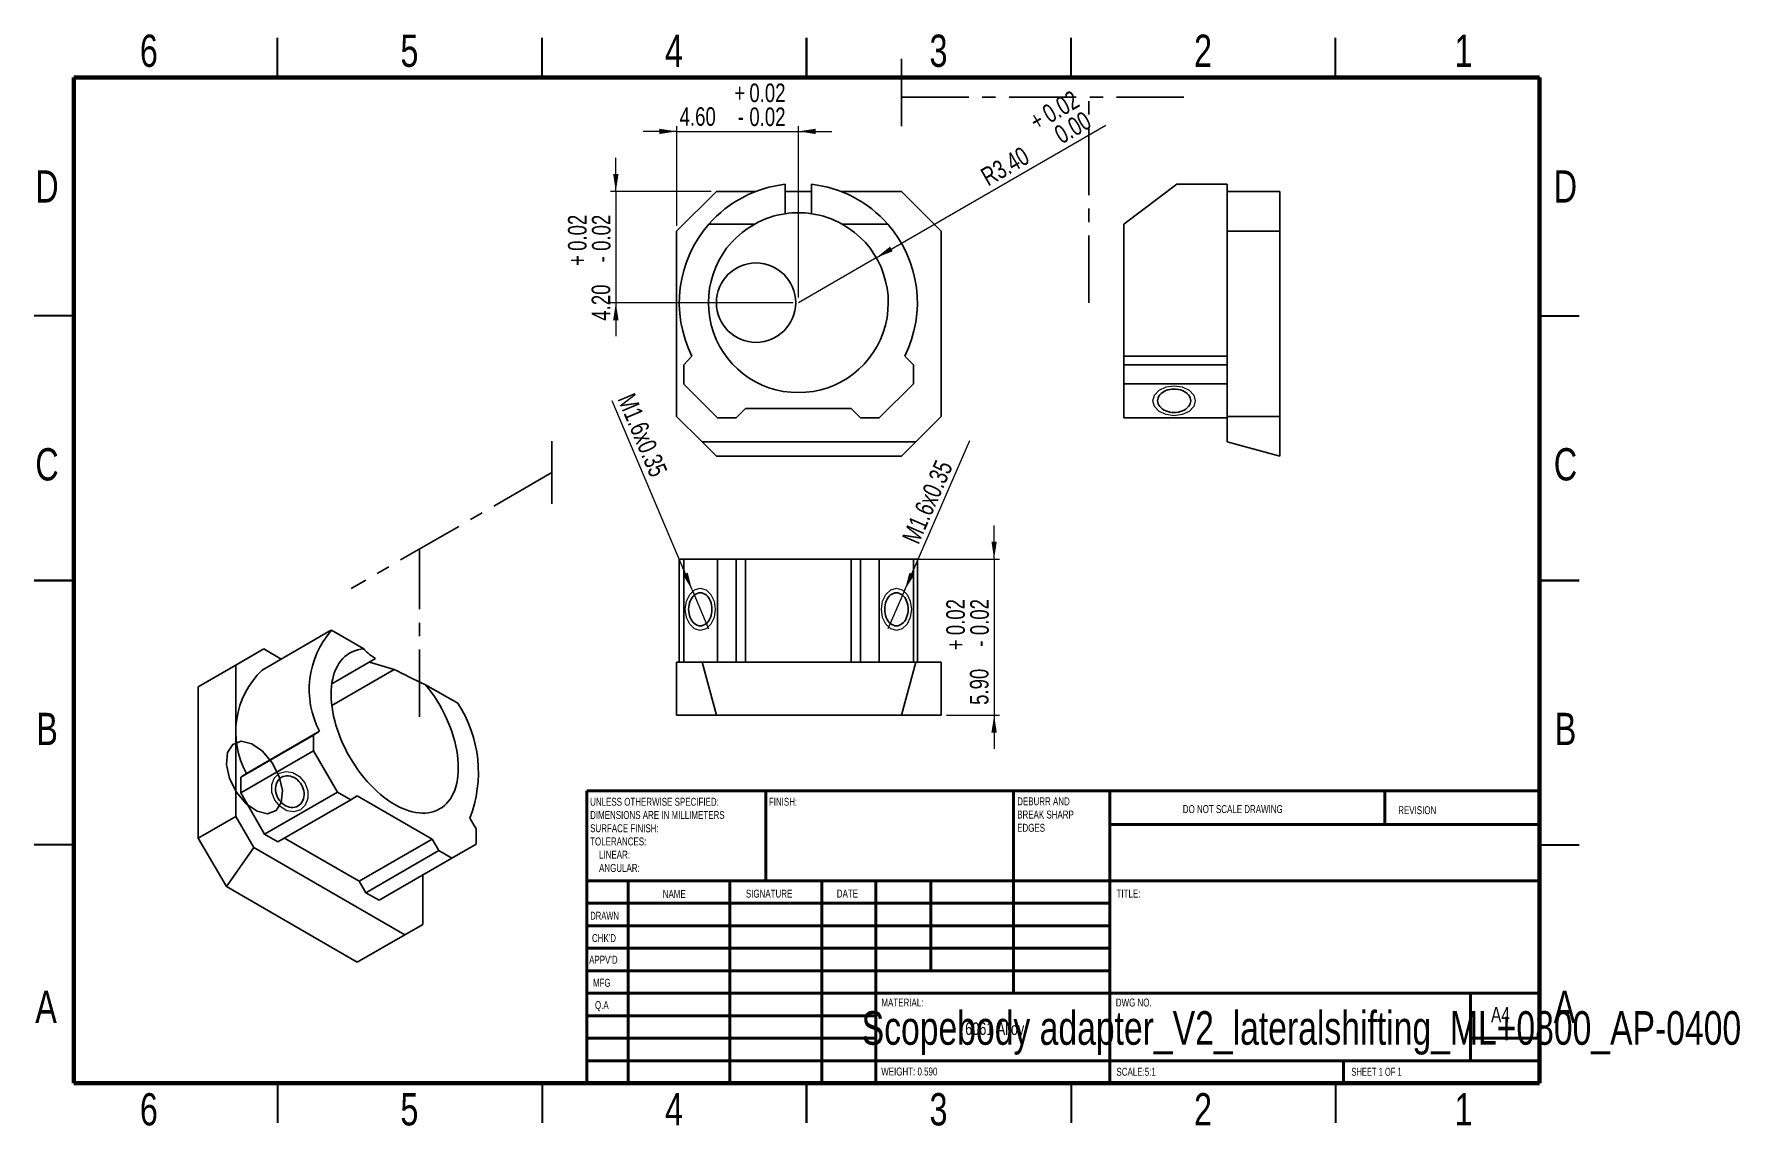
# Model space of a CAD drawing. Header units: millimetres. Extents: x 2 to 325, y 2 to 208.
import ezdxf

# ---------------------------------------------------------------- set-up
doc = ezdxf.new("R2010")
doc.units = ezdxf.units.MM
doc.linetypes.add('CENTERX2', pattern=[20.32, 12.7, -2.54, 2.54, -2.54])
doc.styles.add('SLDTEXTSTYLE0', font='TXT', dxfattribs={"width": 0.75})
doc.styles.add('SLDTEXTSTYLE1', font='TXT', dxfattribs={"width": 0.686449})
doc.styles.add('SLDTEXTSTYLE2', font='TXT', dxfattribs={"width": 0.6875})
doc.dimstyles.new('SLDDIMSTYLE0', dxfattribs={"dimtxt": 3.5, "dimasz": 3.302, "dimexe": 0, "dimexo": 0.0625, "dimgap": 0.875, "dimtad": 1, "dimlfac": 0.2, "dimrnd": 1e-09, "dimzin": 4, "dimdsep": 46, "dimtxsty": 'SLDTEXTSTYLE0', "dimsah": 1, "dimcen": 0.09, "dimadec": 0, "dimazin": 1, "dimtol": 1, "dimtp": 0.02, "dimtm": 0.02, "dimtfac": 1, "dimtmove": 0, "dimatfit": 0, "dimfxl": 0, "dimfrac": 2, "dimtolj": 1, "dimarcsym": 0})
doc.dimstyles.new('SLDDIMSTYLE1', dxfattribs={"dimtxt": 3.5, "dimasz": 3.302, "dimexe": 0, "dimexo": 0.0625, "dimgap": 0.875, "dimtad": 1, "dimlfac": 0.2, "dimrnd": 1e-09, "dimzin": 4, "dimdsep": 46, "dimtxsty": 'SLDTEXTSTYLE0', "dimsah": 1, "dimcen": 0, "dimadec": 0, "dimazin": 1, "dimtol": 1, "dimtp": 0.02, "dimtfac": 1, "dimtofl": 0, "dimtmove": 0, "dimatfit": 3, "dimfxl": 0, "dimfrac": 2, "dimtolj": 1, "dimtzin": 0, "dimarcsym": 0})
doc.dimstyles.new('SLDDIMSTYLE2', dxfattribs={"dimtxt": 3.5, "dimasz": 3.302, "dimexe": 0, "dimexo": 0.0625, "dimgap": 0.875, "dimtad": 1, "dimlfac": 0.2, "dimrnd": 1e-09, "dimzin": 12, "dimdsep": 46, "dimtxsty": 'SLDTEXTSTYLE0', "dimblk1": 'NONE', "dimsah": 1, "dimcen": 0, "dimadec": 0, "dimazin": 3, "dimtfac": 1, "dimtmove": 0, "dimatfit": 3, "dimldrblk": 'NONE', "dimfxl": 0, "dimfrac": 2, "dimtolj": 1, "dimtzin": 12, "dimarcsym": 0})

# ---------------------------------------------------------------- blocks, each defined once
blk = doc.blocks.new('SW_NOTE_0')
at = {"color": 0, "linetype": 'Continuous', "lineweight": 0, "char_height": 1.5, "attachment_point": 1, "style": 'SLDTEXTSTYLE0'}
for s, insert in [('UNLESS OTHERWISE SPECIFIED:', (0, 1.93)), ('SURFACE FINISH:', (0, -3.07)), ('DIMENSIONS ARE IN MILLIMETERS', (0, -0.57)), ('TOLERANCES:', (0, -5.57)), ('LINEAR:', (1.69, -8.07)), ('ANGULAR:', (1.69, -10.57))]:
    blk.add_mtext(s, dxfattribs=dict(at, insert=insert))
blk = doc.blocks.new('SW_NOTE_0_1')
at = {"color": 0, "linetype": 'Continuous', "lineweight": 0, "char_height": 1.5, "attachment_point": 1, "style": 'SLDTEXTSTYLE0'}
for s, insert in [('DEBURR AND', (0, 1.93)), ('BREAK SHARP', (0, -0.57)), ('EDGES', (0, -3.07))]:
    blk.add_mtext(s, dxfattribs=dict(at, insert=insert))
blk = doc.blocks.new('_D')
at = {"color": 7, "linetype": 'Continuous', "lineweight": 0}
for p, q in [((112.45, 178.46), (112.45, 184.81)), ((130.45, 178.46), (111.45, 178.46)), ((112.45, 178.46), (112.45, 157.46)), ((145.95, 157.46), (111.45, 157.46)), ((112.45, 157.46), (112.45, 151.11))]:
    blk.add_line(p, q, dxfattribs=at)
at = {"color": 7, "linetype": 'Continuous', "lineweight": 18}
for points in [[(112.45, 178.46), (112.96, 181.77), (111.94, 181.77)], [(112.45, 157.46), (111.94, 154.16), (112.96, 154.16)]]:
    blk.add_solid(points, dxfattribs=at)
at = {"color": 7, "linetype": 'Continuous', "lineweight": 18, "char_height": 3.5, "attachment_point": 1, "rotation": 90, "style": 'SLDTEXTSTYLE0'}
for s, insert in [('0.02', (103.41, 167.25)), ('0.02', (107.94, 167.25)), ('+', (103.41, 164.42)), ('-', (107.94, 165.06)), ('4.20', (107.88, 154.07))]:
    blk.add_mtext(s, dxfattribs=dict(at, insert=insert))
blk = doc.blocks.new('_D_1')
at = {"color": 7, "linetype": 'Continuous', "lineweight": 0}
for p, q in [((123.95, 171.96), (123.95, 190.83)), ((146.95, 158.46), (146.95, 190.83)), ((123.95, 189.83), (117.6, 189.83)), ((123.95, 189.83), (146.95, 189.83)), ((146.95, 189.83), (153.3, 189.83))]:
    blk.add_line(p, q, dxfattribs=at)
at = {"color": 7, "linetype": 'Continuous', "lineweight": 18}
for points in [[(123.95, 189.83), (120.65, 190.33), (120.65, 189.32)], [(146.95, 189.83), (150.25, 189.32), (150.25, 190.33)]]:
    blk.add_solid(points, dxfattribs=at)
at = {"color": 7, "linetype": 'Continuous', "lineweight": 18, "char_height": 3.5, "attachment_point": 1, "style": 'SLDTEXTSTYLE0'}
for s, insert in [('+', (134.86, 198.86)), ('0.02', (137.69, 198.86)), ('4.60', (124.51, 194.39)), ('0.02', (137.69, 194.34)), ('-', (135.5, 194.34))]:
    blk.add_mtext(s, dxfattribs=dict(at, insert=insert))
blk = doc.blocks.new('_D_2')
at = {"color": 7, "linetype": 'Continuous', "lineweight": 0}
for q in [(205.05, 191.01), (146.95, 157.46)]:
    blk.add_line((161.67, 165.96), q, dxfattribs=at)
at = {"color": 7, "linetype": 'Continuous', "lineweight": 18}
blk.add_solid([(161.67, 165.96), (164.78, 167.18), (164.28, 168.06)], dxfattribs=at)
at = {"color": 7, "linetype": 'Continuous', "lineweight": 18, "char_height": 3.5, "attachment_point": 1, "rotation": 30, "style": 'SLDTEXTSTYLE0'}
for s, insert in [('0.02', (192.7, 194.3)), ('0.00', (194.96, 190.38)), ('+', (190.25, 192.88)), ('R3.40', (181.07, 182.42))]:
    blk.add_mtext(s, dxfattribs=dict(at, insert=insert))
blk = doc.blocks.new('_D_3')
at = {"color": 7, "linetype": 'Continuous', "lineweight": 0}
for q in [(179.38, 131.41), (163.89, 95.86)]:
    blk.add_line((167.08, 103.2), q, dxfattribs=at)
at = {"color": 7, "linetype": 'Continuous', "lineweight": 18}
blk.add_solid([(167.08, 103.2), (168.87, 106.02), (167.93, 106.43)], dxfattribs=at)
at = {"color": 7, "linetype": 'Continuous', "lineweight": 18, "insert": (166.45, 113), "char_height": 3.5, "attachment_point": 1, "rotation": 66.4562, "style": 'SLDTEXTSTYLE0'}
blk.add_mtext('M1.6x0.35', dxfattribs=at)
blk = doc.blocks.new('_None')
blk = doc.blocks.new('_D_4')
at = {"color": 7, "linetype": 'Continuous', "lineweight": 0}
for q in [(111.78, 138.93), (129.97, 95.84)]:
    blk.add_line((126.86, 103.21), q, dxfattribs=at)
at = {"color": 7, "linetype": 'Continuous', "lineweight": 18}
blk.add_solid([(126.86, 103.21), (126.04, 106.45), (125.11, 106.06)], dxfattribs=at)
at = {"color": 7, "linetype": 'Continuous', "lineweight": 18, "insert": (115.93, 140.68), "char_height": 3.5, "attachment_point": 1, "rotation": 292.8918, "style": 'SLDTEXTSTYLE0'}
blk.add_mtext('M1.6x0.35', dxfattribs=at)
blk = doc.blocks.new('_D_5')
at = {"color": 7, "linetype": 'Continuous', "lineweight": 0}
for p, q in [((183.95, 109.03), (183.95, 115.38)), ((164.95, 109.03), (184.95, 109.03)), ((183.95, 109.03), (183.95, 79.53)), ((174.95, 79.53), (184.95, 79.53)), ((183.95, 79.53), (183.95, 73.18))]:
    blk.add_line(p, q, dxfattribs=at)
at = {"color": 7, "linetype": 'Continuous', "lineweight": 18}
for points in [[(183.95, 109.03), (184.46, 112.33), (183.44, 112.33)], [(183.95, 79.53), (183.44, 76.23), (184.46, 76.23)]]:
    blk.add_solid(points, dxfattribs=at)
at = {"color": 7, "linetype": 'Continuous', "lineweight": 18, "char_height": 3.5, "attachment_point": 1, "rotation": 90, "style": 'SLDTEXTSTYLE0'}
for s, insert in [('0.02', (174.91, 94.64)), ('0.02', (179.44, 94.64)), ('+', (174.91, 91.81)), ('-', (179.44, 92.45)), ('5.90', (179.38, 81.47))]:
    blk.add_mtext(s, dxfattribs=dict(at, insert=insert))

msp = doc.modelspace()

# ---------------------------------------------------------------- linework, layer by layer
at = {"color": 7, "linetype": 'Continuous', "lineweight": 35}
for p, q in [((48.5, 200), (48.5, 207.5)), ((98.5, 200), (98.5, 207.5)), ((148.5, 207.5), (148.5, 200)), ((148.5, 200), (148.5, 207.5)), ((198.5, 200), (198.5, 207.5)), ((248.5, 200), (248.5, 207.5)), ((10, 155), (2.5, 155)), ((287, 155), (294.5, 155)), ((2.5, 105), (10, 105)), ((10, 105), (2.5, 105)), ((294.5, 105), (287, 105)), ((287, 105), (294.5, 105)), ((10, 55), (2.5, 55)), ((287, 55), (294.5, 55)), ((48.5, 10), (48.5, 2.5)), ((98.5, 10), (98.5, 2.5)), ((148.5, 2.5), (148.5, 10)), ((148.5, 10), (148.5, 2.5)), ((198.5, 10), (198.5, 2.5)), ((248.5, 10), (248.5, 2.5))]:
    msp.add_line(p, q, dxfattribs=at)
at = {"color": 7, "linetype": 'CENTERX2'}
for p, q in [((166.46, 203.515), (166.46, 189.015)), ((166.46, 196.265), (220.124, 196.265)), ((201.866, 157.465), (201.866, 196.265)), ((100.364, 131.28), (100.364, 119.441)), ((100.364, 125.361), (62.418, 103.455)), ((75.328, 79.226), (75.328, 110.908))]:
    msp.add_line(p, q, dxfattribs=at)
at = {"color": 7, "linetype": 'Continuous', "lineweight": 70}
for p, q in [((10, 10), (10, 200)), ((10, 200), (287, 200)), ((287, 200), (287, 10)), ((287, 10), (10, 10))]:
    msp.add_line(p, q, dxfattribs=at)
at = {"color": 7, "linetype": 'Continuous', "lineweight": 25}
for p, q in [((131.448, 178.465), (123.948, 170.965)), ((131.448, 178.465), (138.871, 178.465)), ((144.448, 179.825), (144.448, 174.28)), ((144.448, 178.465), (149.448, 178.465)), ((149.448, 174.28), (149.448, 179.825)), ((155.026, 178.465), (166.448, 178.465)), ((173.948, 170.965), (166.448, 178.465)), ((208.476, 172.325), (218.476, 179.825)), ((227.976, 179.825), (218.476, 179.825)), ((227.976, 178.465), (227.976, 179.825)), ((227.976, 170.965), (227.976, 178.465)), ((227.976, 178.465), (237.976, 178.465)), ((237.976, 178.465), (237.976, 170.965)), ((123.948, 135.965), (123.948, 170.965)), ((130.054, 172.325), (138.692, 172.325)), ((155.204, 172.325), (163.842, 172.325)), ((173.948, 170.965), (173.948, 135.965)), ((208.476, 147.361), (208.476, 172.325)), ((237.976, 170.965), (227.976, 170.965)), ((227.976, 170.965), (227.976, 135.965)), ((237.976, 170.965), (237.976, 135.965)), ((126.846, 147.357), (125.276, 145.701)), ((125.276, 145.701), (125.276, 142.069)), ((168.716, 145.697), (167.052, 147.361)), ((168.716, 142.161), (168.716, 145.697)), ((208.476, 147.361), (227.976, 147.361)), ((208.476, 145.697), (208.476, 147.361)), ((208.476, 145.697), (227.976, 145.697)), ((208.476, 142.161), (208.476, 145.697)), ((125.276, 142.069), (131.646, 135.698)), ((162.252, 135.697), (168.716, 142.161)), ((227.976, 142.161), (208.476, 142.161)), ((208.476, 135.697), (208.476, 142.161)), ((123.948, 135.965), (128.769, 131.144)), ((131.646, 135.698), (135.182, 135.698)), ((135.182, 135.698), (136.948, 137.465)), ((136.948, 137.465), (156.948, 137.465)), ((156.948, 137.465), (158.716, 135.697)), ((158.716, 135.697), (162.252, 135.697)), ((169.128, 131.144), (173.948, 135.965)), ((208.476, 135.697), (227.976, 135.697)), ((227.976, 135.965), (237.976, 135.965)), ((227.976, 131.144), (227.976, 135.965)), ((237.976, 135.965), (237.976, 128.465)), ((128.769, 131.144), (169.128, 131.144)), ((128.769, 131.144), (131.448, 128.465)), ((166.448, 128.465), (169.128, 131.144)), ((237.976, 128.465), (227.976, 131.144)), ((166.448, 128.465), (131.448, 128.465)), ((124.448, 109.029), (124.448, 89.529)), ((124.448, 109.029), (125.276, 109.029)), ((125.276, 109.029), (125.276, 89.529)), ((125.276, 109.029), (131.646, 109.029)), ((131.646, 89.529), (131.646, 109.029)), ((131.646, 109.029), (135.182, 109.029)), ((135.182, 109.029), (135.182, 89.529)), ((135.182, 109.029), (136.948, 109.029)), ((136.948, 109.029), (136.948, 89.529)), ((136.948, 109.029), (156.948, 109.029)), ((156.948, 109.029), (156.948, 89.529)), ((156.948, 109.029), (158.716, 109.029)), ((158.716, 89.529), (158.716, 109.029)), ((158.716, 109.029), (162.252, 109.029)), ((162.252, 109.029), (162.252, 89.529)), ((162.252, 109.029), (168.716, 109.029)), ((168.716, 89.529), (168.716, 109.029)), ((168.716, 109.029), (169.448, 109.029)), ((169.448, 89.529), (169.448, 109.029)), ((58.415, 95.442), (45.617, 88.054)), ((58.709, 95.558), (64.817, 92.032)), ((38.835, 87.96), (45.906, 92.042)), ((45.906, 92.042), (40.602, 88.98)), ((45.906, 92.042), (49.216, 90.132)), ((40.602, 88.98), (33.531, 84.898)), ((33.531, 84.898), (38.835, 87.96)), ((40.602, 60.401), (40.602, 88.98)), ((58.764, 81.353), (70.58, 88.174)), ((67.044, 90.215), (58.765, 85.435)), ((70.58, 88.174), (65.866, 89.535)), ((123.948, 79.529), (123.948, 89.529)), ((123.948, 89.529), (128.769, 89.529)), ((128.769, 89.529), (169.128, 89.529)), ((128.769, 89.529), (131.448, 79.529)), ((166.448, 79.529), (169.128, 89.529)), ((169.128, 89.529), (173.948, 89.529)), ((173.948, 89.529), (173.948, 79.529)), ((33.531, 56.319), (33.531, 84.898)), ((76.492, 85.292), (82.6, 81.766)), ((131.448, 79.529), (123.948, 79.529)), ((166.448, 79.529), (131.448, 79.529)), ((173.948, 79.529), (166.448, 79.529)), ((41.541, 67.809), (55.33, 75.769)), ((42.652, 68.52), (56.44, 76.48)), ((56.44, 76.48), (55.33, 75.769)), ((55.33, 75.769), (55.33, 72.803)), ((55.33, 72.803), (41.541, 64.843)), ((55.33, 72.803), (59.834, 65.001)), ((42.652, 68.52), (41.541, 67.809)), ((41.541, 64.843), (41.541, 67.809)), ((41.541, 64.843), (46.046, 57.041)), ((46.046, 57.041), (59.834, 65.001)), ((59.834, 65.001), (62.334, 63.558)), ((62.334, 63.558), (48.546, 55.598)), ((62.334, 63.558), (63.583, 64.279)), ((63.583, 64.279), (77.726, 56.115)), ((33.531, 56.319), (40.602, 60.401)), ((40.602, 60.401), (44.011, 54.497)), ((86.047, 58.033), (84.87, 60.071)), ((86.047, 55.146), (86.047, 58.033)), ((38.835, 47.133), (33.531, 56.319)), ((48.546, 55.598), (46.046, 57.041)), ((49.795, 56.319), (63.937, 48.155)), ((77.726, 56.115), (63.937, 48.155)), ((77.726, 56.115), (78.976, 53.95)), ((81.476, 52.507), (86.047, 55.146)), ((44.011, 54.497), (38.835, 47.133)), ((44.011, 54.497), (72.549, 38.022)), ((65.187, 45.99), (78.976, 53.95)), ((81.476, 52.507), (67.687, 44.547)), ((78.976, 53.95), (81.476, 52.507)), ((75.958, 49.321), (75.958, 39.991)), ((63.583, 32.846), (38.835, 47.133)), ((63.937, 48.155), (65.187, 45.99)), ((67.687, 44.547), (65.187, 45.99)), ((72.549, 38.022), (75.958, 39.991)), ((63.583, 32.846), (72.549, 38.022))]:
    msp.add_line(p, q, dxfattribs=at)
at = {"color": 7, "linetype": 'Continuous', "lineweight": 50}
for p, q in [((107, 65.25), (287, 65.25)), ((107, 65.25), (107, 10)), ((140.8, 48.25), (140.8, 65.25)), ((187.6, 65.25), (187.6, 27)), ((205.8, 65.25), (205.8, 10)), ((257.8, 58.875), (257.8, 65.25)), ((287, 58.875), (205.8, 58.875)), ((287, 48.25), (107, 48.25)), ((114.8, 48.25), (114.8, 10)), ((133.991, 48.25), (133.991, 10)), ((151.399, 48.25), (151.399, 10)), ((161.6, 10), (161.6, 48.25)), ((172, 31.25), (172, 48.25)), ((205.8, 44), (107, 44)), ((205.8, 39.75), (107, 39.75)), ((205.8, 35.5), (107, 35.5)), ((205.8, 31.25), (107, 31.25)), ((161.6, 27), (107, 27)), ((161.6, 27), (287, 27)), ((274, 14.25), (274, 27)), ((161.6, 22.75), (107, 22.75)), ((161.6, 18.5), (107, 18.5)), ((287, 18.5), (274, 18.5)), ((107, 14.25), (287, 14.25)), ((250, 10), (250, 14.25))]:
    msp.add_line(p, q, dxfattribs=at)
at = {"color": 7, "linetype": 'Continuous', "lineweight": 18, "flags": 128}
for points in [[(221.976, 138.929), (221.671, 137.847), (220.804, 136.929), (219.507, 136.316), (217.976, 136.101), (216.445, 136.316), (215.147, 136.929), (214.28, 137.847), (213.976, 138.929), (214.28, 140.012), (215.147, 140.929), (216.445, 141.542), (217.976, 141.758), (219.507, 141.542), (220.804, 140.929), (221.671, 140.012), (221.976, 138.929)], [(128.414, 95.529), (127.332, 95.834), (126.414, 96.701), (125.801, 97.999), (125.586, 99.529), (125.801, 101.06), (126.414, 102.358), (127.332, 103.225), (128.414, 103.529), (129.496, 103.225), (130.414, 102.358), (131.027, 101.06), (131.242, 99.529), (131.027, 97.999), (130.414, 96.701), (129.496, 95.834), (128.414, 95.529)], [(165.484, 95.529), (164.401, 95.834), (163.484, 96.701), (162.871, 97.999), (162.655, 99.529), (162.871, 101.06), (163.484, 102.358), (164.401, 103.225), (165.484, 103.529), (166.566, 103.225), (167.484, 102.358), (168.097, 101.06), (168.312, 99.529), (168.097, 97.999), (167.484, 96.701), (166.566, 95.834), (165.484, 95.529)], [(48.003, 63.449), (47.453, 64.899), (47.417, 66.377), (47.901, 67.657), (48.831, 68.546), (50.066, 68.907), (51.417, 68.686), (52.679, 67.916), (53.66, 66.714), (54.21, 65.264), (54.246, 63.787), (53.761, 62.506), (52.831, 61.618), (51.597, 61.256), (50.246, 61.478), (48.984, 62.247), (48.003, 63.449)]]:
    msp.add_lwpolyline(points, dxfattribs=at)
at = {"color": 7, "linetype": 'Continuous', "lineweight": 25, "flags": 128}
for points in [[(217.976, 141.139), (217.568, 141.12), (217.167, 141.064), (216.78, 140.971), (216.413, 140.843), (216.073, 140.682), (215.766, 140.492), (215.497, 140.274), (215.27, 140.034), (215.089, 139.775), (214.957, 139.501), (214.878, 139.218), (214.851, 138.929), (214.878, 138.641), (214.957, 138.357), (215.089, 138.084), (215.27, 137.824), (215.497, 137.584), (215.766, 137.367), (216.073, 137.176), (216.413, 137.015), (216.78, 136.888), (217.167, 136.795), (217.568, 136.738), (217.976, 136.719), (218.384, 136.738), (218.785, 136.795), (219.172, 136.888), (219.538, 137.015), (219.878, 137.176), (220.186, 137.367), (220.455, 137.584), (220.682, 137.824), (220.863, 138.084), (220.994, 138.357), (221.074, 138.641), (221.101, 138.929), (221.074, 139.218), (220.994, 139.501), (220.863, 139.775), (220.682, 140.034), (220.455, 140.274), (220.186, 140.492), (219.878, 140.682), (219.538, 140.843), (219.172, 140.971), (218.785, 141.064), (218.384, 141.12), (217.976, 141.139)], [(130.624, 99.529), (130.605, 99.937), (130.548, 100.338), (130.456, 100.725), (130.328, 101.092), (130.167, 101.432), (129.977, 101.739), (129.759, 102.009), (129.519, 102.236), (129.26, 102.417), (128.986, 102.548), (128.702, 102.628), (128.414, 102.654), (128.126, 102.628), (127.842, 102.548), (127.568, 102.417), (127.309, 102.236), (127.069, 102.009), (126.852, 101.739), (126.661, 101.432), (126.5, 101.092), (126.373, 100.725), (126.28, 100.338), (126.223, 99.937), (126.204, 99.529), (126.223, 99.121), (126.28, 98.721), (126.373, 98.333), (126.5, 97.967), (126.661, 97.627), (126.852, 97.32), (127.069, 97.05), (127.309, 96.823), (127.568, 96.642), (127.842, 96.511), (128.126, 96.431), (128.414, 96.404), (128.702, 96.431), (128.986, 96.511), (129.26, 96.642), (129.519, 96.823), (129.759, 97.05), (129.977, 97.32), (130.167, 97.627), (130.328, 97.967), (130.456, 98.333), (130.548, 98.721), (130.605, 99.121), (130.624, 99.529)], [(167.694, 99.529), (167.675, 99.937), (167.618, 100.338), (167.525, 100.725), (167.398, 101.092), (167.237, 101.432), (167.046, 101.739), (166.829, 102.009), (166.589, 102.236), (166.329, 102.417), (166.056, 102.548), (165.772, 102.628), (165.484, 102.654), (165.195, 102.628), (164.912, 102.548), (164.638, 102.417), (164.379, 102.236), (164.139, 102.009), (163.921, 101.739), (163.731, 101.432), (163.57, 101.092), (163.442, 100.725), (163.349, 100.338), (163.293, 99.937), (163.274, 99.529), (163.293, 99.121), (163.349, 98.721), (163.442, 98.333), (163.57, 97.967), (163.731, 97.627), (163.921, 97.32), (164.139, 97.05), (164.379, 96.823), (164.638, 96.642), (164.912, 96.511), (165.195, 96.431), (165.484, 96.404), (165.772, 96.431), (166.056, 96.511), (166.329, 96.642), (166.589, 96.823), (166.829, 97.05), (167.046, 97.32), (167.237, 97.627), (167.398, 97.967), (167.525, 98.333), (167.618, 98.721), (167.675, 99.121), (167.694, 99.529)], [(76.492, 85.292), (77.072, 84.561), (77.631, 83.804), (78.169, 83.025), (78.683, 82.225), (79.171, 81.407), (79.633, 80.574), (80.067, 79.729), (80.471, 78.873), (80.844, 78.01), (81.185, 77.142), (81.494, 76.272), (81.768, 75.403), (82.007, 74.538), (82.211, 73.679), (82.378, 72.829), (82.508, 71.99), (82.602, 71.166), (82.657, 70.358), (82.675, 69.57), (82.656, 68.804), (82.598, 68.062), (82.503, 67.347), (82.371, 66.66), (82.202, 66.004), (81.997, 65.382), (81.756, 64.794), (81.48, 64.244), (81.17, 63.732), (80.827, 63.26), (80.453, 62.83), (80.047, 62.443), (79.612, 62.1), (79.149, 61.802), (78.659, 61.551), (78.144, 61.347), (77.606, 61.19), (77.045, 61.082), (76.465, 61.022), (75.866, 61.01), (75.251, 61.048), (74.622, 61.134), (73.98, 61.269), (73.327, 61.451), (72.666, 61.681), (71.999, 61.957), (71.328, 62.28), (70.655, 62.647), (69.981, 63.057), (69.31, 63.51), (68.643, 64.004), (67.982, 64.537), (67.329, 65.108), (66.687, 65.714), (66.058, 66.355), (65.443, 67.028), (64.844, 67.73), (64.264, 68.46), (63.703, 69.215), (63.165, 69.994), (62.65, 70.793), (62.16, 71.61), (61.697, 72.442), (61.262, 73.287), (60.856, 74.142), (60.482, 75.005), (60.139, 75.873), (59.829, 76.743), (59.553, 77.612), (59.312, 78.477), (59.107, 79.337), (58.938, 80.187), (58.806, 81.027), (58.711, 81.852), (58.653, 82.66), (58.634, 83.449), (58.652, 84.216), (58.707, 84.96), (58.801, 85.676), (58.931, 86.364), (59.098, 87.021), (59.302, 87.645), (59.541, 88.234), (59.815, 88.787), (60.124, 89.301), (60.465, 89.774), (60.838, 90.207), (61.242, 90.596), (61.676, 90.941), (62.138, 91.241), (62.626, 91.494), (63.14, 91.701), (63.678, 91.859), (64.237, 91.97), (64.817, 92.032)], [(52.394, 62.375), (52.669, 62.565), (52.912, 62.798), (53.12, 63.069), (53.289, 63.376), (53.416, 63.711), (53.499, 64.07), (53.536, 64.446), (53.526, 64.833), (53.471, 65.224), (53.37, 65.613), (53.226, 65.993), (53.041, 66.357), (52.818, 66.7), (52.561, 67.014), (52.275, 67.296), (51.964, 67.54), (51.633, 67.741), (51.289, 67.897), (50.937, 68.005), (50.583, 68.063), (50.233, 68.07), (49.894, 68.026), (49.571, 67.931), (49.269, 67.788), (48.994, 67.598), (48.75, 67.366), (48.542, 67.094), (48.373, 66.788), (48.246, 66.452), (48.164, 66.093), (48.127, 65.717), (48.136, 65.33), (48.192, 64.939), (48.292, 64.55), (48.437, 64.17), (48.622, 63.806), (48.844, 63.464), (49.101, 63.149), (49.388, 62.867), (49.699, 62.624), (50.029, 62.422), (50.374, 62.266), (50.726, 62.158), (51.08, 62.1), (51.429, 62.093), (51.769, 62.137), (52.092, 62.232), (52.394, 62.375)]]:
    msp.add_lwpolyline(points, dxfattribs=at)
at = {"color": 7, "linetype": 'Continuous', "flags": 128}
msp.add_lwpolyline([(49.21, 63.033), (48.23, 61.494), (46.628, 60.907), (44.646, 61.362), (42.587, 62.79), (40.765, 64.973), (39.455, 67.579), (38.859, 70.212), (39.066, 72.47), (40.046, 74.009), (41.648, 74.596), (43.63, 74.141), (45.689, 72.713), (47.511, 70.529), (48.821, 67.923), (49.417, 65.291), (49.21, 63.033)], dxfattribs=at)
at = {"color": 7, "linetype": 'Continuous'}
msp.add_circle((138.948, 157.465), 7.5, dxfattribs=at)
at = {"color": 7, "linetype": 'Continuous', "lineweight": 25}
for centre, radius, start, end in [((146.948, 157.465), 22.5, 96.37937, 138.66392), ((146.948, 157.465), 22.5, 41.33608, 83.62063), ((146.948, 157.465), 17, 98.45652, 119.05456), ((146.948, 157.465), 17, 81.54348, 98.45652), ((146.948, 157.465), 17, 60.94544, 81.54348), ((146.948, 157.465), 22.5, 138.66392, 206.69384), ((146.948, 157.465), 17, 119.05456, 60.94544), ((146.948, 157.465), 22.5, 333.31673, 41.33608), ((71.481, 84.366), 16.982, 138.77096, 207.6683), ((56.726, 76.376), 16.118, 133.57053, 209.16666), ((62.422, 68.689), 24.046, 338.99902, 32.94562)]:
    msp.add_arc(centre, radius, start, end, dxfattribs=at)
for major_axis, start_param, end_param in [((26.486, -10.575), 2.9835094, 3.0475381), ((20.012, -7.99), 3.3257572, 3.6852609), ((20.012, -7.99), 3.9804491, 4.3399528)]:
    msp.add_ellipse((84.665, 84.616), major_axis=major_axis, ratio=0.119714, start_param=start_param, end_param=end_param, dxfattribs=at)

# ---------------------------------------------------------------- block references
at = {"color": 7, "linetype": 'Continuous', "lineweight": 0}
for name, p in [('SW_NOTE_0', (107.594, 61.987)), ('SW_NOTE_0_1', (188.309, 62.069))]:
    msp.add_blockref(name, p, dxfattribs=at)

# ---------------------------------------------------------------- texts
for s, insert, char_height, attachment_point, style in [('6', (24.189, 208.114), 6.096, 2, 'SLDTEXTSTYLE0'), ('5', (73.439, 208.114), 6.096, 2, 'SLDTEXTSTYLE0'), ('4', (123.439, 208.114), 6.096, 2, 'SLDTEXTSTYLE0'), ('3', (173.439, 208.114), 6.096, 2, 'SLDTEXTSTYLE0'), ('2', (223.439, 208.114), 6.096, 2, 'SLDTEXTSTYLE0'), ('1', (272.689, 208.114), 6.096, 2, 'SLDTEXTSTYLE0'), ('D', (4.93, 182.476), 6.096, 2, 'SLDTEXTSTYLE0'), ('D', (291.93, 182.476), 6.096, 2, 'SLDTEXTSTYLE0'), ('C', (4.937, 129.976), 6.096, 2, 'SLDTEXTSTYLE0'), ('C', (291.937, 129.976), 6.096, 2, 'SLDTEXTSTYLE0'), ('B', (4.953, 79.976), 6.096, 2, 'SLDTEXTSTYLE0'), ('B', (291.953, 79.976), 6.096, 2, 'SLDTEXTSTYLE0'), ('FINISH:', (141.371, 63.919), 1.5, 1, 'SLDTEXTSTYLE0'), ('DO NOT SCALE DRAWING', (219.615, 62.533), 1.5, 1, 'SLDTEXTSTYLE0'), ('REVISION', (260.328, 62.335), 1.5, 1, 'SLDTEXTSTYLE0'), ('NAME', (121.322, 46.501), 1.5, 1, 'SLDTEXTSTYLE0'), ('SIGNATURE', (137.034, 46.562), 1.5, 1, 'SLDTEXTSTYLE0'), ('DATE', (154.215, 46.576), 1.5, 1, 'SLDTEXTSTYLE0'), ('TITLE:', (207.09, 46.576), 1.5, 1, 'SLDTEXTSTYLE0'), ('DRAWN', (107.643, 42.385), 1.5, 1, 'SLDTEXTSTYLE1'), ("CHK'D", (107.939, 38.162), 1.5, 1, 'SLDTEXTSTYLE0'), ("APPV'D", (107.402, 34.066), 1.5, 1, 'SLDTEXTSTYLE0'), ('MFG', (108.124, 29.716), 1.5, 1, 'SLDTEXTSTYLE0'), ('A', (4.757, 27.476), 6.096, 2, 'SLDTEXTSTYLE0'), ('MATERIAL:', (162.646, 25.986), 1.5, 1, 'SLDTEXTSTYLE0'), ('DWG NO.', (206.953, 25.986), 1.5, 1, 'SLDTEXTSTYLE0'), ('A', (291.757, 27.476), 6.096, 2, 'SLDTEXTSTYLE0'), ('Q.A', (108.509, 25.505), 1.5, 1, 'SLDTEXTSTYLE0'), ('Scopebody adapter_V2_lateralshifting_ML+0800_AP-0400', (242.037, 23.607), 6.35, 2, 'SLDTEXTSTYLE0'), ('A4', (277.871, 24.406), 2.9104, 1, 'SLDTEXTSTYLE0'), ('6061 Alloy', (184.065, 21.486), 2.3813, 2, 'SLDTEXTSTYLE0'), ('WEIGHT: 0.590', (162.618, 12.949), 1.4986, 1, 'SLDTEXTSTYLE0'), ('SCALE:5:1', (207.074, 12.9), 1.5, 1, 'SLDTEXTSTYLE0'), ('SHEET 1 OF 1', (251.478, 12.9), 1.5, 1, 'SLDTEXTSTYLE2'), ('6', (24.189, 8.114), 6.096, 2, 'SLDTEXTSTYLE0'), ('5', (73.439, 8.114), 6.096, 2, 'SLDTEXTSTYLE0'), ('4', (123.439, 8.114), 6.096, 2, 'SLDTEXTSTYLE0'), ('3', (173.439, 8.114), 6.096, 2, 'SLDTEXTSTYLE0'), ('2', (223.439, 8.114), 6.096, 2, 'SLDTEXTSTYLE0'), ('1', (272.689, 8.114), 6.096, 2, 'SLDTEXTSTYLE0')]:
    msp.add_mtext(s, dxfattribs=dict(at, insert=insert, char_height=char_height, attachment_point=attachment_point, style=style))

# ---------------------------------------------------------------- dimensions: what is measured, and where the dimension line sits
at = {"color": 7, "linetype": 'Continuous', "lineweight": 18}
dim = msp.add_linear_dim(base=(146.948, 189.825), p1=(123.948, 170.965), p2=(146.948, 157.465), dimstyle='SLDDIMSTYLE0', dxfattribs=at)
dim.commit()
dim.dimension.update_dxf_attribs({"geometry": '_D_1', "text_midpoint": (135.627, 189.825), "dimtype": 160})
dim = msp.add_radius_dim(center=(146.948, 157.465), mpoint=(161.671, 165.965), dimstyle='SLDDIMSTYLE1', dxfattribs=at)
dim.commit()
dim.dimension.update_dxf_attribs({"geometry": '_D_2', "text_midpoint": (194.361, 184.838), "dimtype": 164})
for base, p1, p2, picture, middle in [((112.448, 157.465), (131.448, 178.465), (146.948, 157.465), '_D', (112.448, 165.184)), ((183.948, 79.529), (163.948, 109.029), (173.948, 79.529), '_D_5', (183.948, 92.581))]:
    dim = msp.add_linear_dim(base=base, p1=p1, p2=p2, angle=90, dimstyle='SLDDIMSTYLE0', dxfattribs=at)
    dim.commit()
    dim.dimension.update_dxf_attribs({"geometry": picture, "text_midpoint": middle, "dimtype": 160})
for p1, p2, picture, middle in [((129.97, 95.844), (126.858, 103.214), '_D_4', (116.02, 128.883)), ((163.886, 95.862), (167.082, 103.196), '_D_3', (175.036, 121.452))]:
    dim = msp.add_diameter_dim_2p(p1=p1, p2=p2, text='M1.6x0.35', dimstyle='SLDDIMSTYLE2', override={"dimpost": '<>'}, dxfattribs=at)
    dim.commit()
    dim.dimension.update_dxf_attribs({"geometry": picture, "text_midpoint": middle, "dimtype": 163})

doc.saveas('drawing.dxf')
